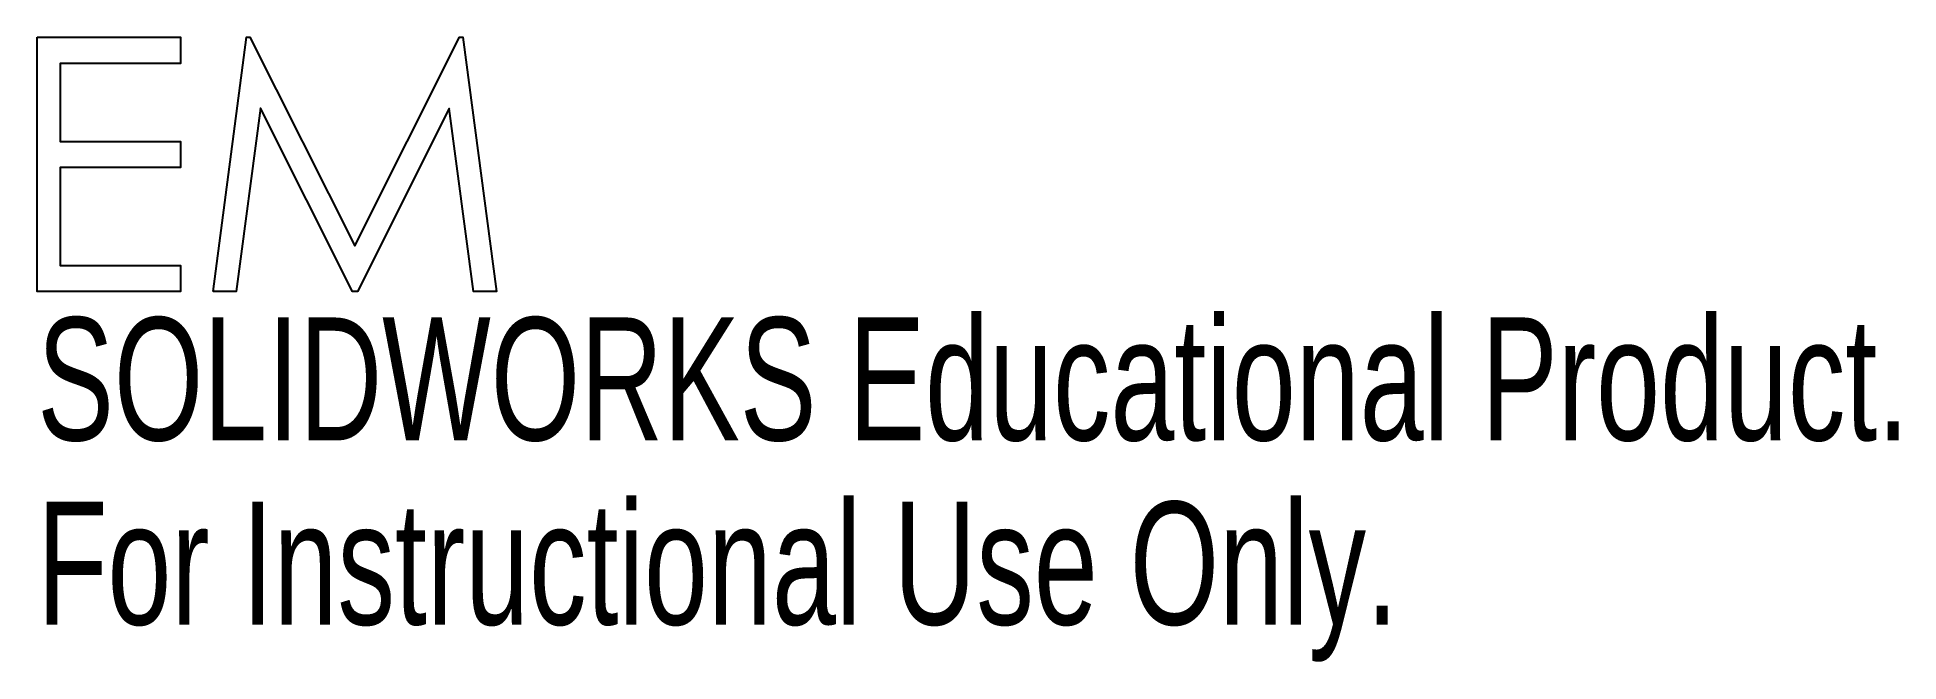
# Model space of a CAD drawing. Header units: millimetres. Extents: x -8.8 to 64.5, y 15.4 to 40.
import ezdxf

# ---------------------------------------------------------------- set-up
doc = ezdxf.new("R2010")
doc.units = ezdxf.units.MM
doc.styles.add('SLDTEXTSTYLE0', font='TXT', dxfattribs={"width": 0.7})

msp = doc.modelspace()

# ---------------------------------------------------------------- linework, layer by layer
at = {"color": 7, "linetype": 'Continuous', "flags": 128}
for points in [[(-8.782, 40), (-3.141, 40), (-3.141, 40), (-3.141, 38.974), (-3.141, 38.974), (-7.885, 38.974), (-7.885, 38.974), (-7.885, 35.897), (-7.885, 35.897), (-3.141, 35.897), (-3.141, 35.897), (-3.141, 34.872), (-3.141, 34.872), (-7.885, 34.872), (-7.885, 34.872), (-7.885, 31.026), (-7.885, 31.026), (-3.141, 31.026), (-3.141, 31.026), (-3.141, 30), (-3.141, 30), (-8.782, 30), (-8.782, 30), (-8.782, 40)], [(-1.859, 30), (-0.539, 40), (-0.539, 40), (-0.411, 40), (-0.411, 40), (3.718, 31.795), (3.718, 31.795), (7.837, 40), (7.837, 40), (7.967, 40), (7.967, 40), (9.295, 30), (9.295, 30), (8.393, 30), (8.393, 30), (7.436, 37.196), (7.436, 37.196), (3.826, 30), (3.826, 30), (3.624, 30), (3.624, 30), (0, 37.212), (0, 37.212), (-0.956, 30), (-0.956, 30), (-1.859, 30)]]:
    msp.add_lwpolyline(points, dxfattribs=at)

# ---------------------------------------------------------------- texts
at = {"color": 7, "linetype": 'Continuous', "char_height": 4.83362, "attachment_point": 1, "style": 'SLDTEXTSTYLE0'}
for s, insert in [('SOLIDWORKS Educational Product.', (-8.782, 28.98)), ('For Instructional Use Only.', (-8.782, 21.73))]:
    msp.add_mtext(s, dxfattribs=dict(at, insert=insert))

doc.saveas('drawing.dxf')
